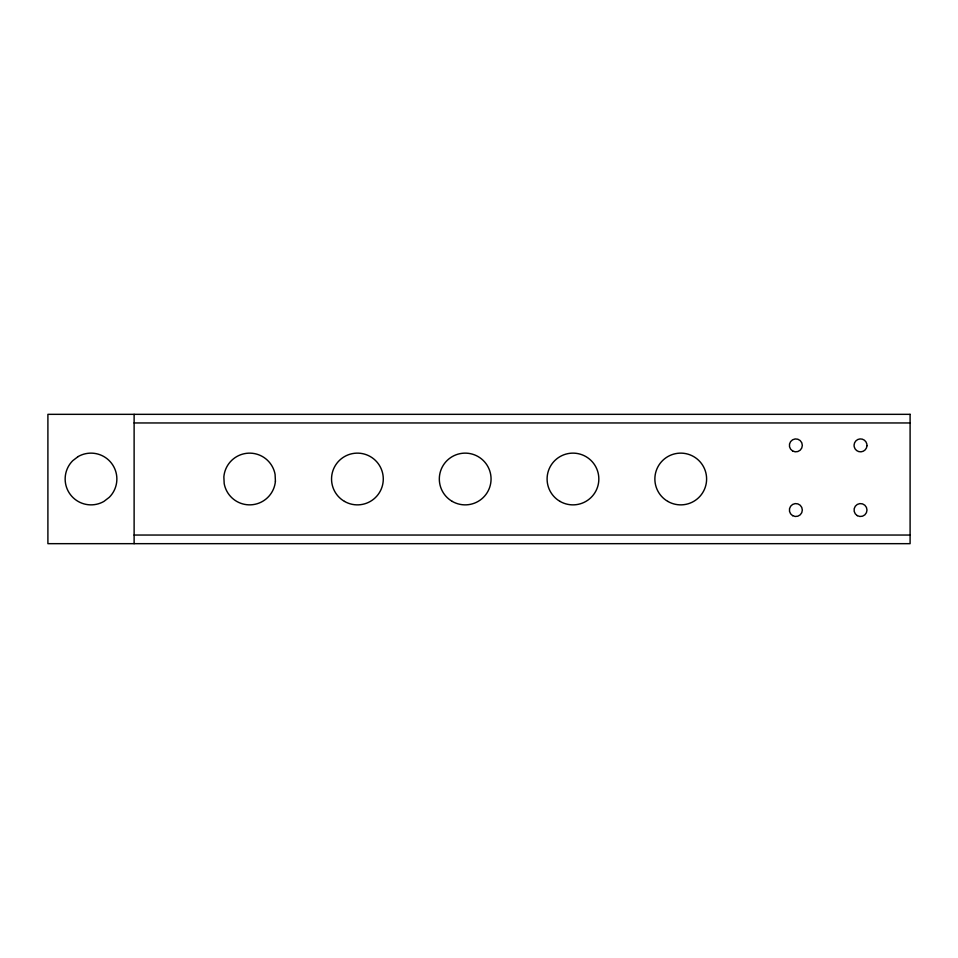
<?xml version="1.0" encoding="UTF-8"?>
<svg xmlns="http://www.w3.org/2000/svg" width="958" height="958" viewBox="0 0 958 958"><rect width="100%" height="100%" fill="white"/><g stroke="black" fill="none" stroke-linecap="round" stroke-linejoin="round"><path stroke-width="1.44" d="M134.12 422.957L910.1 422.957M134.12 535.043L910.1 535.043M134.12 414.335L134.12 543.665M78.077 456.595L72.724 460.714A25.866 25.866 0 0 0 103.943 501.405L109.296 497.286A25.866 25.866 0 0 0 78.077 456.595M910.1 414.335L47.9 414.335L47.9 543.665L910.1 543.665L910.1 414.335M866.978 445.733L866.858 444.057A6.467 6.467 0 0 0 854.069 445.015L854.189 446.691A6.467 6.467 0 0 0 866.978 445.733M275.413 481.167L275.09 474.414A25.866 25.866 0 0 0 223.861 476.833L224.184 483.586A25.866 25.866 0 0 0 275.413 481.167M792.625 450.979A6.467 6.467 0 0 0 802.325 445.374A6.467 6.467 0 0 0 792.625 439.77A6.467 6.467 0 0 0 792.625 450.979M857.29 515.644A6.467 6.467 0 0 0 866.99 510.039A6.467 6.467 0 0 0 857.29 504.435A6.467 6.467 0 0 0 857.29 515.644M792.625 515.644A6.467 6.467 0 0 0 802.325 510.039A6.467 6.467 0 0 0 792.625 504.435A6.467 6.467 0 0 0 792.625 515.644M344.485 501.405A25.866 25.866 0 0 0 383.284 479A25.866 25.866 0 0 0 344.485 456.595A25.866 25.866 0 0 0 344.485 501.405M452.26 501.405A25.866 25.866 0 0 0 491.059 479A25.866 25.866 0 0 0 452.26 456.595A25.866 25.866 0 0 0 452.26 501.405M560.035 501.405A25.866 25.866 0 0 0 598.834 479A25.866 25.866 0 0 0 560.035 456.595A25.866 25.866 0 0 0 560.035 501.405M667.81 501.405A25.866 25.866 0 0 0 706.609 479A25.866 25.866 0 0 0 667.81 456.595A25.866 25.866 0 0 0 667.81 501.405"/></g></svg>
